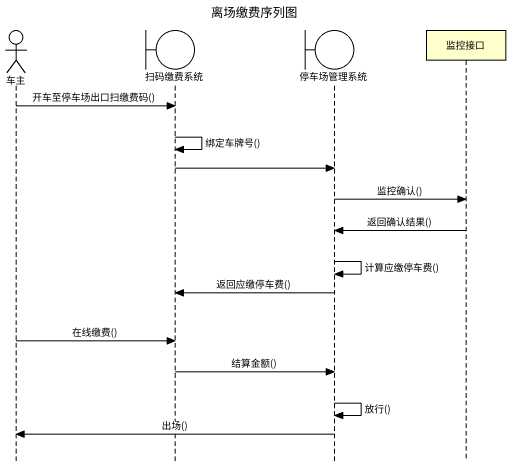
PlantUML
@startuml
title 离场缴费序列图
hide footbox
actor 车主
boundary 扫码缴费系统
boundary 停车场管理系统
participant 监控接口

车主 -> 扫码缴费系统 : 开车至停车场出口扫缴费码()
扫码缴费系统 -> 扫码缴费系统 : 绑定车牌号()
扫码缴费系统 -> 停车场管理系统
停车场管理系统 -> 监控接口 : 监控确认()
监控接口 -> 停车场管理系统 : 返回确认结果()
停车场管理系统 -> 停车场管理系统 : 计算应缴停车费()
停车场管理系统 -> 扫码缴费系统 : 返回应缴停车费()
车主 -> 扫码缴费系统 : 在线缴费()
扫码缴费系统 -> 停车场管理系统 : 结算金额()
停车场管理系统 -> 停车场管理系统 : 放行()
停车场管理系统 -> 车主 : 出场()
@enduml
